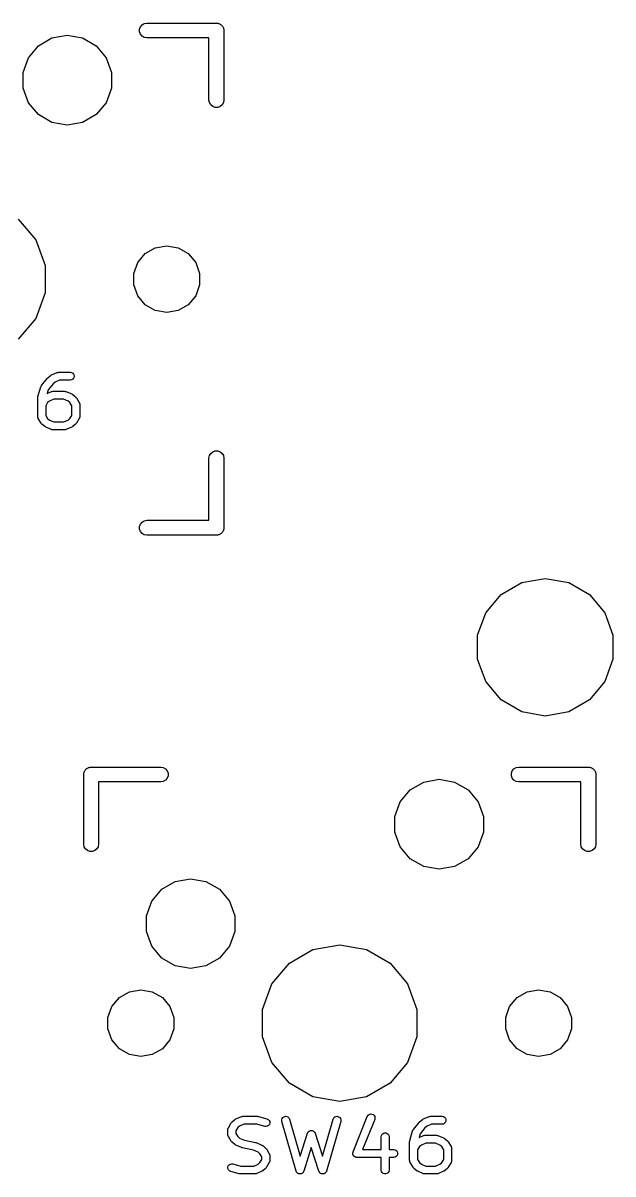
# Model space of a CAD drawing. Extents: x 30 to 168, y -145 to -27.
# Drawn here: x 150.66 to 165.73, y -120.85 to -91.46 of the extents above; entities that cross this region are included whole.
import ezdxf

# ---------------------------------------------------------------- set-up
doc = ezdxf.new("R2010")
doc.units = 0
doc.header["$MEASUREMENT"] = 0
doc.layers.add('BLACK', color=7, linetype='CONTINUOUS')

msp = doc.modelspace()

# ---------------------------------------------------------------- linework, layer by layer
at = {"layer": 'Black'}
for p, q in [((153.634, -91.6169), (153.657, -91.5547)), ((153.634, -91.6831), (153.634, -91.6169)), ((153.657, -91.7452), (153.634, -91.6831)), ((153.657, -91.5547), (153.7, -91.5041)), ((153.7, -91.5041), (153.757, -91.471)), ((153.757, -91.471), (153.822, -91.4595)), ((153.822, -91.4595), (155.6, -91.4595)), ((155.6, -91.4595), (155.616, -91.4624)), ((155.616, -91.4624), (155.633, -91.4624)), ((155.633, -91.4624), (155.649, -91.4681)), ((155.649, -91.4681), (155.665, -91.471)), ((155.665, -91.471), (155.68, -91.4793)), ((155.68, -91.4793), (155.695, -91.485)), ((155.695, -91.485), (155.708, -91.4957)), ((155.708, -91.4957), (155.722, -91.5041)), ((155.722, -91.5041), (155.733, -91.5168)), ((155.733, -91.5168), (155.746, -91.5275)), ((155.746, -91.5275), (155.754, -91.542)), ((155.754, -91.542), (155.765, -91.5547)), ((155.765, -91.5547), (155.771, -91.5704)), ((155.771, -91.5704), (155.779, -91.5848)), ((155.779, -91.5848), (155.782, -91.6013)), ((155.782, -91.6013), (155.788, -91.6169)), ((155.788, -91.6169), (155.788, -91.6336)), ((155.788, -91.6336), (155.79, -91.65)), ((155.79, -91.65), (155.79, -93.428)), ((151.052, -92.0411), (151.398, -91.8418)), ((151.398, -91.8418), (151.79, -91.7726)), ((151.79, -91.7726), (152.182, -91.8418)), ((152.182, -91.8418), (152.528, -92.0411)), ((153.7, -91.7959), (153.657, -91.7452)), ((153.757, -91.829), (153.7, -91.7959)), ((153.822, -91.8405), (153.757, -91.829)), ((155.409, -91.8405), (153.822, -91.8405)), ((155.409, -93.428), (155.409, -91.8405)), ((150.796, -92.3463), (151.052, -92.0411)), ((152.528, -92.0411), (152.784, -92.3463)), ((150.66, -92.7208), (150.796, -92.3463)), ((152.784, -92.3463), (152.92, -92.7208)), ((150.66, -93.1192), (150.66, -92.7208)), ((152.92, -92.7208), (152.92, -93.1192)), ((150.796, -93.4937), (150.66, -93.1192)), ((152.92, -93.1192), (152.784, -93.4937)), ((155.421, -93.4932), (155.409, -93.428)), ((155.79, -93.428), (155.779, -93.4932)), ((151.052, -93.7989), (150.796, -93.4937)), ((152.784, -93.4937), (152.528, -93.7989)), ((155.454, -93.5505), (155.421, -93.4932)), ((155.505, -93.593), (155.454, -93.5505)), ((155.567, -93.6156), (155.505, -93.593)), ((155.633, -93.6156), (155.567, -93.6156)), ((155.695, -93.593), (155.633, -93.6156)), ((155.746, -93.5505), (155.695, -93.593)), ((155.779, -93.4932), (155.746, -93.5505)), ((151.398, -93.9982), (151.052, -93.7989)), ((151.79, -94.0674), (151.398, -93.9982)), ((152.182, -93.9982), (151.79, -94.0674)), ((152.528, -93.7989), (152.182, -93.9982)), ((150.537, -96.4667), (150.983, -96.9992)), ((150.983, -96.9992), (151.221, -97.6524)), ((153.781, -97.3457), (154.038, -97.1974)), ((154.038, -97.1974), (154.33, -97.1458)), ((154.33, -97.1458), (154.622, -97.1974)), ((154.622, -97.1974), (154.879, -97.3457)), ((153.489, -97.8517), (153.59, -97.5729)), ((153.59, -97.5729), (153.781, -97.3457)), ((154.879, -97.3457), (155.07, -97.5729)), ((155.07, -97.5729), (155.171, -97.8517)), ((151.221, -97.6524), (151.221, -98.3476)), ((153.489, -98.1483), (153.489, -97.8517)), ((155.171, -97.8517), (155.171, -98.1483)), ((153.59, -98.4271), (153.489, -98.1483)), ((155.171, -98.1483), (155.07, -98.4271)), ((151.221, -98.3476), (150.983, -99.0008)), ((153.781, -98.6543), (153.59, -98.4271)), ((155.07, -98.4271), (154.879, -98.6543)), ((154.038, -98.8026), (153.781, -98.6543)), ((154.879, -98.6543), (154.622, -98.8026)), ((150.983, -99.0008), (150.537, -99.5332)), ((154.33, -98.8541), (154.038, -98.8026)), ((154.622, -98.8026), (154.33, -98.8541)), ((151.29, -100.522), (151.362, -100.462)), ((151.362, -100.462), (151.375, -100.454)), ((151.375, -100.454), (151.388, -100.446)), ((151.388, -100.446), (151.533, -100.386)), ((151.533, -100.386), (151.536, -100.385)), ((151.536, -100.385), (151.538, -100.384)), ((151.538, -100.384), (151.553, -100.381)), ((151.553, -100.381), (151.568, -100.378)), ((151.568, -100.378), (151.57, -100.378)), ((151.57, -100.378), (151.572, -100.378)), ((151.572, -100.378), (151.863, -100.378)), ((151.863, -100.378), (151.897, -100.384)), ((151.897, -100.384), (151.928, -100.402)), ((151.928, -100.402), (151.951, -100.429)), ((151.951, -100.429), (151.963, -100.462)), ((151.963, -100.497), (151.951, -100.53)), ((151.963, -100.462), (151.963, -100.497)), ((151.04, -100.995), (151.112, -100.753)), ((151.112, -100.753), (151.113, -100.751)), ((151.113, -100.749), (151.121, -100.735)), ((151.113, -100.751), (151.113, -100.749)), ((151.121, -100.735), (151.128, -100.721)), ((151.128, -100.721), (151.129, -100.72)), ((151.129, -100.72), (151.13, -100.718)), ((151.13, -100.718), (151.275, -100.537)), ((151.275, -100.537), (151.283, -100.53)), ((151.283, -100.53), (151.29, -100.522)), ((151.427, -100.672), (151.301, -100.83)), ((151.48, -100.628), (151.427, -100.672)), ((151.593, -100.581), (151.48, -100.628)), ((151.863, -100.581), (151.593, -100.581)), ((151.897, -100.575), (151.863, -100.581)), ((151.928, -100.557), (151.897, -100.575)), ((151.951, -100.53), (151.928, -100.557)), ((151.035, -101.024), (151.038, -101.009)), ((151.035, -101.508), (151.035, -101.024)), ((151.038, -101.009), (151.04, -100.995)), ((151.301, -100.83), (151.275, -100.917)), ((151.275, -100.917), (151.388, -100.87)), ((151.447, -101.065), (151.335, -101.112)), ((151.388, -100.87), (151.39, -100.869)), ((151.39, -100.869), (151.392, -100.868)), ((151.392, -100.868), (151.408, -100.865)), ((151.408, -100.865), (151.422, -100.862)), ((151.422, -100.862), (151.425, -100.862)), ((151.425, -100.862), (151.427, -100.862)), ((151.427, -100.862), (151.717, -100.862)), ((151.697, -101.065), (151.447, -101.065)), ((151.809, -101.112), (151.697, -101.065)), ((151.717, -100.862), (151.72, -100.862)), ((151.72, -100.862), (151.722, -100.862)), ((151.722, -100.862), (151.737, -100.865)), ((151.737, -100.865), (151.752, -100.868)), ((151.752, -100.868), (151.754, -100.869)), ((151.754, -100.869), (151.757, -100.87)), ((151.757, -100.87), (151.902, -100.93)), ((151.902, -100.93), (151.914, -100.938)), ((151.914, -100.938), (151.928, -100.946)), ((151.928, -100.946), (152, -101.006)), ((152, -101.006), (152.011, -101.019)), ((152.011, -101.019), (152.022, -101.032)), ((152.022, -101.032), (152.095, -101.153)), ((151.288, -101.151), (151.238, -101.233)), ((151.238, -101.233), (151.238, -101.479)), ((151.335, -101.112), (151.288, -101.151)), ((151.857, -101.151), (151.809, -101.112)), ((151.906, -101.233), (151.857, -101.151)), ((151.906, -101.479), (151.906, -101.233)), ((152.095, -101.153), (152.098, -101.162)), ((152.098, -101.162), (152.103, -101.17)), ((152.103, -101.17), (152.105, -101.178)), ((152.105, -101.178), (152.107, -101.186)), ((152.107, -101.186), (152.108, -101.196)), ((152.108, -101.196), (152.109, -101.205)), ((152.109, -101.205), (152.109, -101.508)), ((151.037, -101.517), (151.035, -101.508)), ((151.037, -101.527), (151.037, -101.517)), ((151.04, -101.534), (151.037, -101.527)), ((151.041, -101.542), (151.04, -101.534)), ((151.046, -101.551), (151.041, -101.542)), ((151.05, -101.56), (151.046, -101.551)), ((151.122, -101.681), (151.05, -101.56)), ((151.133, -101.694), (151.122, -101.681)), ((151.144, -101.707), (151.133, -101.694)), ((151.238, -101.479), (151.288, -101.562)), ((151.288, -101.562), (151.335, -101.601)), ((151.335, -101.601), (151.447, -101.648)), ((151.447, -101.648), (151.697, -101.648)), ((151.697, -101.648), (151.809, -101.601)), ((151.809, -101.601), (151.857, -101.562)), ((151.857, -101.562), (151.906, -101.479)), ((152.011, -101.694), (152, -101.707)), ((152.022, -101.681), (152.011, -101.694)), ((152.095, -101.56), (152.022, -101.681)), ((152.098, -101.551), (152.095, -101.56)), ((152.103, -101.542), (152.098, -101.551)), ((152.105, -101.534), (152.103, -101.542)), ((152.107, -101.527), (152.105, -101.534)), ((152.108, -101.517), (152.107, -101.527)), ((152.109, -101.508), (152.108, -101.517)), ((151.217, -101.767), (151.144, -101.707)), ((151.23, -101.775), (151.217, -101.767)), ((151.243, -101.783), (151.23, -101.775)), ((151.388, -101.843), (151.243, -101.783)), ((151.39, -101.844), (151.388, -101.843)), ((151.392, -101.845), (151.39, -101.844)), ((151.408, -101.848), (151.392, -101.845)), ((151.422, -101.851), (151.408, -101.848)), ((151.425, -101.851), (151.422, -101.851)), ((151.427, -101.851), (151.425, -101.851)), ((151.717, -101.851), (151.427, -101.851)), ((151.72, -101.851), (151.717, -101.851)), ((151.722, -101.851), (151.72, -101.851)), ((151.737, -101.848), (151.722, -101.851)), ((151.752, -101.845), (151.737, -101.848)), ((151.754, -101.844), (151.752, -101.845)), ((151.757, -101.843), (151.754, -101.844)), ((151.902, -101.783), (151.757, -101.843)), ((151.914, -101.775), (151.902, -101.783)), ((151.928, -101.767), (151.914, -101.775)), ((152, -101.707), (151.928, -101.767)), ((155.409, -102.572), (155.421, -102.507)), ((155.409, -104.159), (155.409, -102.572)), ((155.421, -102.507), (155.454, -102.45)), ((155.454, -102.45), (155.505, -102.407)), ((155.505, -102.407), (155.567, -102.384)), ((155.567, -102.384), (155.633, -102.384)), ((155.633, -102.384), (155.695, -102.407)), ((155.695, -102.407), (155.746, -102.45)), ((155.746, -102.45), (155.779, -102.507)), ((155.779, -102.507), (155.79, -102.572)), ((155.79, -102.572), (155.79, -104.35)), ((153.634, -104.317), (153.657, -104.255)), ((153.634, -104.383), (153.634, -104.317)), ((153.657, -104.255), (153.7, -104.204)), ((153.7, -104.204), (153.757, -104.171)), ((153.757, -104.171), (153.822, -104.159)), ((153.822, -104.159), (155.409, -104.159)), ((153.657, -104.445), (153.634, -104.383)), ((153.7, -104.496), (153.657, -104.445)), ((153.757, -104.529), (153.7, -104.496)), ((153.822, -104.54), (153.757, -104.529)), ((155.6, -104.54), (153.822, -104.54)), ((155.616, -104.538), (155.6, -104.54)), ((155.633, -104.538), (155.616, -104.538)), ((155.649, -104.532), (155.633, -104.538)), ((155.665, -104.529), (155.649, -104.532)), ((155.68, -104.521), (155.665, -104.529)), ((155.695, -104.515), (155.68, -104.521)), ((155.708, -104.504), (155.695, -104.515)), ((155.722, -104.496), (155.708, -104.504)), ((155.733, -104.483), (155.722, -104.496)), ((155.746, -104.472), (155.733, -104.483)), ((155.754, -104.458), (155.746, -104.472)), ((155.765, -104.445), (155.754, -104.458)), ((155.771, -104.43), (155.765, -104.445)), ((155.779, -104.415), (155.771, -104.43)), ((155.782, -104.399), (155.779, -104.415)), ((155.788, -104.383), (155.782, -104.399)), ((155.79, -104.35), (155.788, -104.366)), ((155.788, -104.366), (155.788, -104.383)), ((162.871, -106.054), (163.399, -105.749)), ((163.399, -105.749), (164, -105.643)), ((164, -105.643), (164.601, -105.749)), ((164.601, -105.749), (165.129, -106.054)), ((162.479, -106.522), (162.871, -106.054)), ((165.129, -106.054), (165.521, -106.522)), ((162.27, -107.095), (162.479, -106.522)), ((165.521, -106.522), (165.73, -107.095)), ((162.27, -107.705), (162.27, -107.095)), ((165.73, -107.095), (165.73, -107.705)), ((162.479, -108.278), (162.27, -107.705)), ((165.73, -107.705), (165.521, -108.278)), ((162.871, -108.746), (162.479, -108.278)), ((165.521, -108.278), (165.129, -108.746)), ((163.399, -109.051), (162.871, -108.746)), ((165.129, -108.746), (164.601, -109.051)), ((164, -109.157), (163.399, -109.051)), ((164.601, -109.051), (164, -109.157)), ((152.267, -110.517), (152.278, -110.504)), ((152.278, -110.504), (152.292, -110.496)), ((152.292, -110.496), (152.305, -110.485)), ((152.305, -110.485), (152.32, -110.479)), ((152.32, -110.479), (152.335, -110.471)), ((152.335, -110.471), (152.351, -110.468)), ((152.351, -110.468), (152.367, -110.462)), ((152.367, -110.462), (152.384, -110.462)), ((152.384, -110.462), (152.4, -110.459)), ((152.4, -110.459), (154.178, -110.459)), ((154.178, -110.459), (154.243, -110.471)), ((154.243, -110.471), (154.3, -110.504)), ((154.3, -110.504), (154.343, -110.555)), ((163.157, -110.555), (163.2, -110.504)), ((163.2, -110.504), (163.257, -110.471)), ((163.257, -110.471), (163.322, -110.459)), ((163.322, -110.459), (165.1, -110.459)), ((165.1, -110.459), (165.116, -110.462)), ((165.116, -110.462), (165.133, -110.462)), ((165.133, -110.462), (165.149, -110.468)), ((165.149, -110.468), (165.165, -110.471)), ((165.165, -110.471), (165.18, -110.479)), ((165.18, -110.479), (165.195, -110.485)), ((165.195, -110.485), (165.208, -110.496)), ((165.208, -110.496), (165.222, -110.504)), ((165.222, -110.504), (165.233, -110.517)), ((152.209, -110.65), (152.212, -110.634)), ((152.209, -112.428), (152.209, -110.65)), ((152.212, -110.617), (152.218, -110.601)), ((152.212, -110.634), (152.212, -110.617)), ((152.218, -110.601), (152.221, -110.585)), ((152.221, -110.585), (152.229, -110.57)), ((152.229, -110.57), (152.235, -110.555)), ((152.235, -110.555), (152.246, -110.542)), ((152.246, -110.542), (152.254, -110.528)), ((152.254, -110.528), (152.267, -110.517)), ((154.3, -110.796), (154.243, -110.829)), ((154.343, -110.745), (154.3, -110.796)), ((154.343, -110.555), (154.366, -110.617)), ((154.366, -110.683), (154.343, -110.745)), ((154.366, -110.617), (154.366, -110.683)), ((160.898, -110.842), (161.29, -110.773)), ((161.29, -110.773), (161.682, -110.842)), ((163.134, -110.617), (163.157, -110.555)), ((163.134, -110.683), (163.134, -110.617)), ((163.157, -110.745), (163.134, -110.683)), ((163.2, -110.796), (163.157, -110.745)), ((163.257, -110.829), (163.2, -110.796)), ((165.233, -110.517), (165.246, -110.528)), ((165.246, -110.528), (165.254, -110.542)), ((165.254, -110.542), (165.265, -110.555)), ((165.265, -110.555), (165.271, -110.57)), ((165.271, -110.57), (165.279, -110.585)), ((165.279, -110.585), (165.282, -110.601)), ((165.282, -110.601), (165.288, -110.617)), ((165.288, -110.617), (165.288, -110.634)), ((165.288, -110.634), (165.29, -110.65)), ((165.29, -110.65), (165.29, -112.428)), ((154.178, -110.84), (152.59, -110.84)), ((152.59, -110.84), (152.59, -112.428)), ((154.243, -110.829), (154.178, -110.84)), ((160.296, -111.346), (160.552, -111.041)), ((160.552, -111.041), (160.898, -110.842)), ((161.682, -110.842), (162.028, -111.041)), ((162.028, -111.041), (162.284, -111.346)), ((163.322, -110.84), (163.257, -110.829)), ((164.909, -110.84), (163.322, -110.84)), ((164.909, -112.428), (164.909, -110.84)), ((160.16, -111.721), (160.296, -111.346)), ((162.284, -111.346), (162.42, -111.721)), ((160.16, -112.119), (160.16, -111.721)), ((162.42, -111.721), (162.42, -112.119)), ((160.296, -112.494), (160.16, -112.119)), ((162.42, -112.119), (162.284, -112.494)), ((152.221, -112.493), (152.209, -112.428)), ((152.254, -112.55), (152.221, -112.493)), ((152.305, -112.593), (152.254, -112.55)), ((152.546, -112.55), (152.495, -112.593)), ((152.579, -112.493), (152.546, -112.55)), ((152.59, -112.428), (152.579, -112.493)), ((160.552, -112.799), (160.296, -112.494)), ((162.284, -112.494), (162.028, -112.799)), ((164.921, -112.493), (164.909, -112.428)), ((164.954, -112.55), (164.921, -112.493)), ((165.005, -112.593), (164.954, -112.55)), ((165.246, -112.55), (165.195, -112.593)), ((165.279, -112.493), (165.246, -112.55)), ((165.29, -112.428), (165.279, -112.493)), ((152.367, -112.616), (152.305, -112.593)), ((152.433, -112.616), (152.367, -112.616)), ((152.495, -112.593), (152.433, -112.616)), ((160.898, -112.998), (160.552, -112.799)), ((162.028, -112.799), (161.682, -112.998)), ((165.067, -112.616), (165.005, -112.593)), ((165.133, -112.616), (165.067, -112.616)), ((165.195, -112.593), (165.133, -112.616)), ((161.29, -113.067), (160.898, -112.998)), ((161.682, -112.998), (161.29, -113.067)), ((154.202, -113.581), (154.548, -113.382)), ((154.548, -113.382), (154.94, -113.313)), ((154.94, -113.313), (155.332, -113.382)), ((155.332, -113.382), (155.678, -113.581)), ((153.946, -113.886), (154.202, -113.581)), ((155.678, -113.581), (155.934, -113.886)), ((153.81, -114.261), (153.946, -113.886)), ((155.934, -113.886), (156.07, -114.261)), ((153.81, -114.659), (153.81, -114.261)), ((156.07, -114.261), (156.07, -114.659)), ((153.946, -115.034), (153.81, -114.659)), ((156.07, -114.659), (155.934, -115.034)), ((154.202, -115.339), (153.946, -115.034)), ((155.934, -115.034), (155.678, -115.339)), ((157.463, -115.467), (158.065, -115.119)), ((158.065, -115.119), (158.75, -114.998)), ((158.75, -114.998), (159.435, -115.119)), ((159.435, -115.119), (160.037, -115.467)), ((154.548, -115.538), (154.202, -115.339)), ((155.678, -115.339), (155.332, -115.538)), ((157.017, -115.999), (157.463, -115.467)), ((160.037, -115.467), (160.483, -115.999)), ((154.94, -115.607), (154.548, -115.538)), ((155.332, -115.538), (154.94, -115.607)), ((156.779, -116.652), (157.017, -115.999)), ((160.483, -115.999), (160.721, -116.652)), ((152.93, -116.573), (153.121, -116.346)), ((153.121, -116.346), (153.378, -116.197)), ((153.378, -116.197), (153.67, -116.146)), ((153.67, -116.146), (153.962, -116.197)), ((153.962, -116.197), (154.219, -116.346)), ((154.219, -116.346), (154.41, -116.573)), ((163.09, -116.573), (163.281, -116.346)), ((163.281, -116.346), (163.538, -116.197)), ((163.538, -116.197), (163.83, -116.146)), ((163.83, -116.146), (164.122, -116.197)), ((164.122, -116.197), (164.379, -116.346)), ((164.379, -116.346), (164.57, -116.573)), ((152.829, -116.852), (152.93, -116.573)), ((154.41, -116.573), (154.511, -116.852)), ((156.779, -117.348), (156.779, -116.652)), ((160.721, -116.652), (160.721, -117.348)), ((162.989, -116.852), (163.09, -116.573)), ((164.57, -116.573), (164.671, -116.852)), ((152.829, -117.148), (152.829, -116.852)), ((154.511, -116.852), (154.511, -117.148)), ((162.989, -117.148), (162.989, -116.852)), ((164.671, -116.852), (164.671, -117.148)), ((152.93, -117.427), (152.829, -117.148)), ((154.511, -117.148), (154.41, -117.427)), ((163.09, -117.427), (162.989, -117.148)), ((164.671, -117.148), (164.57, -117.427)), ((153.121, -117.654), (152.93, -117.427)), ((154.41, -117.427), (154.219, -117.654)), ((157.017, -118.001), (156.779, -117.348)), ((160.721, -117.348), (160.483, -118.001)), ((163.281, -117.654), (163.09, -117.427)), ((164.57, -117.427), (164.379, -117.654)), ((153.378, -117.803), (153.121, -117.654)), ((153.67, -117.854), (153.378, -117.803)), ((153.962, -117.803), (153.67, -117.854)), ((154.219, -117.654), (153.962, -117.803)), ((163.538, -117.803), (163.281, -117.654)), ((163.83, -117.854), (163.538, -117.803)), ((164.122, -117.803), (163.83, -117.854)), ((164.379, -117.654), (164.122, -117.803)), ((157.463, -118.533), (157.017, -118.001)), ((160.483, -118.001), (160.037, -118.533)), ((158.065, -118.881), (157.463, -118.533)), ((160.037, -118.533), (159.435, -118.881)), ((158.75, -119.002), (158.065, -118.881)), ((159.435, -118.881), (158.75, -119.002)), ((159.5, -119.33), (159.534, -119.318)), ((159.534, -119.318), (159.569, -119.32)), ((159.569, -119.32), (159.602, -119.333)), ((155.905, -119.669), (155.978, -119.548)), ((155.978, -119.548), (155.989, -119.535)), ((155.989, -119.535), (156, -119.522)), ((156, -119.522), (156.072, -119.462)), ((156.072, -119.462), (156.086, -119.454)), ((156.086, -119.454), (156.098, -119.446)), ((156.098, -119.446), (156.243, -119.386)), ((156.303, -119.581), (156.191, -119.628)), ((156.243, -119.386), (156.246, -119.385)), ((156.246, -119.385), (156.248, -119.384)), ((156.248, -119.384), (156.263, -119.381)), ((156.263, -119.381), (156.278, -119.378)), ((156.278, -119.378), (156.28, -119.378)), ((156.28, -119.378), (156.283, -119.378)), ((156.283, -119.378), (156.645, -119.378)), ((156.632, -119.581), (156.303, -119.581)), ((156.836, -119.638), (156.632, -119.581)), ((156.645, -119.378), (156.659, -119.38)), ((156.659, -119.38), (156.673, -119.382)), ((156.673, -119.382), (156.89, -119.442)), ((156.89, -119.442), (156.922, -119.457)), ((156.934, -119.612), (156.905, -119.632)), ((156.922, -119.457), (156.947, -119.482)), ((156.955, -119.584), (156.934, -119.612)), ((156.947, -119.482), (156.962, -119.515)), ((156.964, -119.55), (156.955, -119.584)), ((156.962, -119.515), (156.964, -119.55)), ((157.27, -119.472), (157.278, -119.438)), ((157.273, -119.507), (157.27, -119.472)), ((157.636, -120.777), (157.273, -119.507)), ((157.278, -119.438), (157.298, -119.409)), ((157.298, -119.409), (157.327, -119.388)), ((157.327, -119.388), (157.361, -119.378)), ((157.361, -119.378), (157.396, -119.381)), ((157.396, -119.381), (157.428, -119.395)), ((157.428, -119.395), (157.453, -119.42)), ((157.453, -119.42), (157.469, -119.452)), ((157.469, -119.452), (157.74, -120.399)), ((158.309, -120.399), (158.58, -119.452)), ((158.775, -119.507), (158.412, -120.777)), ((158.58, -119.452), (158.595, -119.42)), ((158.595, -119.42), (158.621, -119.395)), ((158.621, -119.395), (158.653, -119.381)), ((158.653, -119.381), (158.688, -119.378)), ((158.688, -119.378), (158.722, -119.388)), ((158.722, -119.388), (158.75, -119.409)), ((158.75, -119.409), (158.77, -119.438)), ((158.77, -119.438), (158.779, -119.472)), ((158.779, -119.472), (158.775, -119.507)), ((159.091, -120.288), (159.454, -119.381)), ((159.643, -119.457), (159.335, -120.225)), ((159.454, -119.381), (159.473, -119.351)), ((159.473, -119.351), (159.5, -119.33)), ((159.602, -119.333), (159.628, -119.356)), ((159.628, -119.356), (159.645, -119.387)), ((159.65, -119.422), (159.643, -119.457)), ((159.645, -119.387), (159.65, -119.422)), ((160.63, -119.718), (160.775, -119.537)), ((160.775, -119.537), (160.783, -119.53)), ((160.783, -119.53), (160.79, -119.522)), ((160.79, -119.522), (160.862, -119.462)), ((160.862, -119.462), (160.875, -119.454)), ((160.875, -119.454), (160.888, -119.446)), ((160.888, -119.446), (161.033, -119.386)), ((161.093, -119.581), (160.98, -119.628)), ((161.033, -119.386), (161.036, -119.385)), ((161.036, -119.385), (161.038, -119.384)), ((161.038, -119.384), (161.053, -119.381)), ((161.053, -119.381), (161.068, -119.378)), ((161.068, -119.378), (161.07, -119.378)), ((161.07, -119.378), (161.072, -119.378)), ((161.072, -119.378), (161.363, -119.378)), ((161.363, -119.581), (161.093, -119.581)), ((161.363, -119.378), (161.397, -119.384)), ((161.397, -119.575), (161.363, -119.581)), ((161.397, -119.384), (161.428, -119.402)), ((161.428, -119.557), (161.397, -119.575)), ((161.428, -119.402), (161.451, -119.429)), ((161.451, -119.53), (161.428, -119.557)), ((161.451, -119.429), (161.463, -119.462)), ((161.463, -119.497), (161.451, -119.53)), ((161.463, -119.462), (161.463, -119.497)), ((155.891, -119.721), (155.892, -119.712)), ((155.891, -119.842), (155.891, -119.721)), ((155.892, -119.852), (155.891, -119.842)), ((155.892, -119.712), (155.893, -119.702)), ((155.893, -119.862), (155.892, -119.852)), ((155.893, -119.702), (155.895, -119.695)), ((155.895, -119.869), (155.893, -119.862)), ((155.895, -119.695), (155.897, -119.687)), ((155.897, -119.877), (155.895, -119.869)), ((155.897, -119.687), (155.902, -119.678)), ((155.902, -119.886), (155.897, -119.877)), ((155.902, -119.678), (155.905, -119.669)), ((155.905, -119.895), (155.902, -119.886)), ((155.978, -120.016), (155.905, -119.895)), ((156.143, -119.668), (156.094, -119.75)), ((156.094, -119.75), (156.094, -119.814)), ((156.094, -119.814), (156.143, -119.896)), ((156.191, -119.628), (156.143, -119.668)), ((156.143, -119.896), (156.191, -119.936)), ((156.871, -119.641), (156.836, -119.638)), ((156.905, -119.632), (156.871, -119.641)), ((157.74, -120.399), (157.928, -119.811)), ((157.928, -119.811), (157.929, -119.808)), ((157.929, -119.808), (157.93, -119.804)), ((157.93, -119.804), (157.938, -119.792)), ((157.938, -119.792), (157.944, -119.78)), ((157.944, -119.78), (157.947, -119.777)), ((157.947, -119.777), (157.949, -119.774)), ((157.949, -119.774), (157.96, -119.766)), ((157.96, -119.766), (157.97, -119.756)), ((157.97, -119.756), (157.974, -119.755)), ((157.974, -119.755), (157.977, -119.752)), ((157.977, -119.752), (157.99, -119.748)), ((157.99, -119.748), (158.003, -119.743)), ((158.003, -119.743), (158.007, -119.743)), ((158.007, -119.743), (158.011, -119.742)), ((158.011, -119.742), (158.024, -119.742)), ((158.024, -119.742), (158.038, -119.742)), ((158.038, -119.742), (158.042, -119.743)), ((158.042, -119.743), (158.046, -119.743)), ((158.046, -119.743), (158.059, -119.748)), ((158.059, -119.748), (158.072, -119.752)), ((158.072, -119.752), (158.075, -119.755)), ((158.075, -119.755), (158.079, -119.756)), ((158.079, -119.756), (158.089, -119.766)), ((158.089, -119.766), (158.099, -119.774)), ((158.099, -119.774), (158.102, -119.777)), ((158.102, -119.777), (158.105, -119.78)), ((158.105, -119.78), (158.111, -119.792)), ((158.111, -119.792), (158.118, -119.804)), ((158.118, -119.804), (158.119, -119.808)), ((158.119, -119.808), (158.121, -119.811)), ((158.121, -119.811), (158.309, -120.399)), ((159.81, -119.903), (159.816, -119.868)), ((159.81, -120.225), (159.81, -119.903)), ((159.816, -119.868), (159.833, -119.838)), ((159.833, -119.838), (159.86, -119.815)), ((159.86, -119.815), (159.893, -119.803)), ((159.893, -119.803), (159.929, -119.803)), ((159.929, -119.803), (159.962, -119.815)), ((159.962, -119.815), (159.989, -119.838)), ((159.989, -119.838), (160.007, -119.868)), ((160.007, -119.868), (160.013, -119.903)), ((160.013, -119.903), (160.013, -120.225)), ((160.54, -119.995), (160.612, -119.753)), ((160.612, -119.753), (160.613, -119.751)), ((160.613, -119.749), (160.621, -119.735)), ((160.613, -119.751), (160.613, -119.749)), ((160.621, -119.735), (160.628, -119.721)), ((160.628, -119.721), (160.629, -119.72)), ((160.629, -119.72), (160.63, -119.718)), ((160.801, -119.83), (160.775, -119.917)), ((160.775, -119.917), (160.888, -119.87)), ((160.927, -119.672), (160.801, -119.83)), ((160.888, -119.87), (160.89, -119.869)), ((160.89, -119.869), (160.892, -119.868)), ((160.892, -119.868), (160.908, -119.865)), ((160.908, -119.865), (160.922, -119.862)), ((160.922, -119.862), (160.925, -119.862)), ((160.925, -119.862), (160.927, -119.862)), ((160.98, -119.628), (160.927, -119.672)), ((160.927, -119.862), (161.217, -119.862)), ((161.217, -119.862), (161.22, -119.862)), ((161.22, -119.862), (161.222, -119.862)), ((161.222, -119.862), (161.237, -119.865)), ((161.237, -119.865), (161.252, -119.868)), ((161.252, -119.868), (161.254, -119.869)), ((161.254, -119.869), (161.257, -119.87)), ((161.257, -119.87), (161.402, -119.93)), ((155.989, -120.028), (155.978, -120.016)), ((156, -120.041), (155.989, -120.028)), ((156.072, -120.102), (156, -120.041)), ((156.086, -120.109), (156.072, -120.102)), ((156.098, -120.118), (156.086, -120.109)), ((156.243, -120.178), (156.098, -120.118)), ((156.191, -119.936), (156.313, -119.987)), ((156.253, -120.18), (156.243, -120.178)), ((156.262, -120.184), (156.253, -120.18)), ((156.543, -120.242), (156.262, -120.184)), ((156.313, -119.987), (156.594, -120.045)), ((156.594, -120.045), (156.603, -120.049)), ((156.603, -120.049), (156.612, -120.051)), ((156.612, -120.051), (156.757, -120.111)), ((156.757, -120.111), (156.77, -120.12)), ((156.77, -120.12), (156.783, -120.127)), ((156.783, -120.127), (156.856, -120.188)), ((156.856, -120.188), (156.867, -120.201)), ((156.867, -120.201), (156.878, -120.213)), ((158.024, -120.176), (157.831, -120.78)), ((158.218, -120.78), (158.024, -120.176)), ((160.535, -120.024), (160.538, -120.009)), ((160.535, -120.508), (160.535, -120.024)), ((160.538, -120.009), (160.54, -119.995)), ((160.788, -120.151), (160.738, -120.233)), ((160.835, -120.112), (160.788, -120.151)), ((160.947, -120.065), (160.835, -120.112)), ((161.197, -120.065), (160.947, -120.065)), ((161.309, -120.112), (161.197, -120.065)), ((161.357, -120.151), (161.309, -120.112)), ((161.406, -120.233), (161.357, -120.151)), ((161.402, -119.93), (161.414, -119.938)), ((161.414, -119.938), (161.428, -119.946)), ((161.428, -119.946), (161.5, -120.006)), ((161.5, -120.006), (161.511, -120.019)), ((161.511, -120.019), (161.522, -120.032)), ((161.522, -120.032), (161.595, -120.153)), ((161.595, -120.153), (161.598, -120.162)), ((161.598, -120.162), (161.603, -120.17)), ((161.603, -120.17), (161.605, -120.178)), ((161.605, -120.178), (161.607, -120.186)), ((161.607, -120.186), (161.608, -120.196)), ((161.608, -120.196), (161.609, -120.205)), ((161.609, -120.205), (161.609, -120.508)), ((156.665, -120.293), (156.543, -120.242)), ((156.712, -120.333), (156.665, -120.293)), ((156.762, -120.415), (156.712, -120.333)), ((156.712, -120.562), (156.762, -120.479)), ((156.762, -120.479), (156.762, -120.415)), ((156.878, -120.213), (156.95, -120.334)), ((156.95, -120.334), (156.954, -120.343)), ((156.954, -120.343), (156.959, -120.352)), ((156.959, -120.352), (156.96, -120.36)), ((156.96, -120.36), (156.963, -120.367)), ((156.963, -120.367), (156.963, -120.377)), ((156.963, -120.377), (156.965, -120.387)), ((156.965, -120.387), (156.965, -120.508)), ((159.084, -120.323), (159.085, -120.316)), ((159.085, -120.333), (159.084, -120.323)), ((159.085, -120.309), (159.089, -120.299)), ((159.085, -120.316), (159.085, -120.309)), ((159.085, -120.344), (159.085, -120.333)), ((159.088, -120.351), (159.085, -120.344)), ((159.089, -120.358), (159.088, -120.351)), ((159.089, -120.299), (159.091, -120.288)), ((159.094, -120.367), (159.089, -120.358)), ((159.097, -120.377), (159.094, -120.367)), ((159.102, -120.383), (159.097, -120.377)), ((159.106, -120.389), (159.102, -120.383)), ((159.113, -120.396), (159.106, -120.389)), ((159.12, -120.404), (159.113, -120.396)), ((159.126, -120.408), (159.12, -120.404)), ((159.132, -120.413), (159.126, -120.408)), ((159.142, -120.416), (159.132, -120.413)), ((159.151, -120.422), (159.142, -120.416)), ((159.158, -120.423), (159.151, -120.422)), ((159.165, -120.426), (159.158, -120.423)), ((159.175, -120.426), (159.165, -120.426)), ((159.185, -120.428), (159.175, -120.426)), ((159.81, -120.428), (159.185, -120.428)), ((159.335, -120.225), (159.81, -120.225)), ((159.81, -120.75), (159.81, -120.428)), ((160.013, -120.225), (160.129, -120.225)), ((160.129, -120.428), (160.013, -120.428)), ((160.013, -120.428), (160.013, -120.75)), ((160.129, -120.225), (160.164, -120.231)), ((160.164, -120.422), (160.129, -120.428)), ((160.164, -120.231), (160.194, -120.248)), ((160.194, -120.404), (160.164, -120.422)), ((160.194, -120.248), (160.217, -120.275)), ((160.217, -120.377), (160.194, -120.404)), ((160.217, -120.275), (160.229, -120.309)), ((160.229, -120.344), (160.217, -120.377)), ((160.229, -120.309), (160.229, -120.344)), ((160.738, -120.233), (160.738, -120.479)), ((160.738, -120.479), (160.788, -120.562)), ((161.357, -120.562), (161.406, -120.479)), ((161.406, -120.479), (161.406, -120.233)), ((155.891, -120.679), (155.901, -120.645)), ((155.894, -120.714), (155.891, -120.679)), ((155.909, -120.747), (155.894, -120.714)), ((155.901, -120.645), (155.921, -120.617)), ((155.933, -120.772), (155.909, -120.747)), ((155.921, -120.617), (155.95, -120.597)), ((155.965, -120.787), (155.933, -120.772)), ((155.95, -120.597), (155.984, -120.588)), ((156.183, -120.847), (155.965, -120.787)), ((155.984, -120.588), (156.019, -120.591)), ((156.019, -120.591), (156.224, -120.648)), ((156.224, -120.648), (156.553, -120.648)), ((156.553, -120.648), (156.665, -120.601)), ((156.757, -120.783), (156.612, -120.843)), ((156.665, -120.601), (156.712, -120.562)), ((156.77, -120.775), (156.757, -120.783)), ((156.783, -120.767), (156.77, -120.775)), ((156.856, -120.707), (156.783, -120.767)), ((156.867, -120.694), (156.856, -120.707)), ((156.878, -120.681), (156.867, -120.694)), ((156.95, -120.56), (156.878, -120.681)), ((156.954, -120.551), (156.95, -120.56)), ((156.959, -120.542), (156.954, -120.551)), ((156.96, -120.534), (156.959, -120.542)), ((156.963, -120.527), (156.96, -120.534)), ((156.965, -120.508), (156.963, -120.517)), ((156.963, -120.517), (156.963, -120.527)), ((157.639, -120.783), (157.636, -120.777)), ((157.64, -120.788), (157.639, -120.783)), ((157.646, -120.798), (157.64, -120.788)), ((157.652, -120.809), (157.646, -120.798)), ((157.827, -120.791), (157.82, -120.801)), ((157.828, -120.785), (157.827, -120.791)), ((157.831, -120.78), (157.828, -120.785)), ((158.22, -120.785), (158.218, -120.78)), ((158.222, -120.791), (158.22, -120.785)), ((158.229, -120.801), (158.222, -120.791)), ((158.402, -120.798), (158.397, -120.809)), ((158.409, -120.788), (158.402, -120.798)), ((158.41, -120.783), (158.409, -120.788)), ((158.412, -120.777), (158.41, -120.783)), ((159.816, -120.784), (159.81, -120.75)), ((159.833, -120.815), (159.816, -120.784)), ((160.007, -120.784), (159.989, -120.815)), ((160.013, -120.75), (160.007, -120.784)), ((160.537, -120.517), (160.535, -120.508)), ((160.537, -120.527), (160.537, -120.517)), ((160.54, -120.534), (160.537, -120.527)), ((160.541, -120.542), (160.54, -120.534)), ((160.546, -120.551), (160.541, -120.542)), ((160.55, -120.56), (160.546, -120.551)), ((160.622, -120.681), (160.55, -120.56)), ((160.633, -120.694), (160.622, -120.681)), ((160.644, -120.707), (160.633, -120.694)), ((160.717, -120.767), (160.644, -120.707)), ((160.73, -120.775), (160.717, -120.767)), ((160.743, -120.783), (160.73, -120.775)), ((160.888, -120.843), (160.743, -120.783)), ((160.788, -120.562), (160.835, -120.601)), ((160.835, -120.601), (160.947, -120.648)), ((160.947, -120.648), (161.197, -120.648)), ((161.197, -120.648), (161.309, -120.601)), ((161.402, -120.783), (161.257, -120.843)), ((161.309, -120.601), (161.357, -120.562)), ((161.414, -120.775), (161.402, -120.783)), ((161.428, -120.767), (161.414, -120.775)), ((161.5, -120.707), (161.428, -120.767)), ((161.511, -120.694), (161.5, -120.707)), ((161.522, -120.681), (161.511, -120.694)), ((161.595, -120.56), (161.522, -120.681)), ((161.598, -120.551), (161.595, -120.56)), ((161.603, -120.542), (161.598, -120.551)), ((161.605, -120.534), (161.603, -120.542)), ((161.607, -120.527), (161.605, -120.534)), ((161.608, -120.517), (161.607, -120.527)), ((161.609, -120.508), (161.608, -120.517)), ((156.196, -120.849), (156.183, -120.847)), ((156.21, -120.851), (156.196, -120.849)), ((156.573, -120.851), (156.21, -120.851)), ((156.575, -120.851), (156.573, -120.851)), ((156.578, -120.851), (156.575, -120.851)), ((156.592, -120.848), (156.578, -120.851)), ((156.608, -120.845), (156.592, -120.848)), ((156.61, -120.844), (156.608, -120.845)), ((156.612, -120.843), (156.61, -120.844)), ((157.656, -120.813), (157.652, -120.809)), ((157.659, -120.818), (157.656, -120.813)), ((157.668, -120.825), (157.659, -120.818)), ((157.677, -120.834), (157.668, -120.825)), ((157.682, -120.836), (157.677, -120.834)), ((157.687, -120.839), (157.682, -120.836)), ((157.698, -120.843), (157.687, -120.839)), ((157.709, -120.848), (157.698, -120.843)), ((157.715, -120.848), (157.709, -120.848)), ((157.72, -120.85), (157.715, -120.848)), ((157.732, -120.85), (157.72, -120.85)), ((157.745, -120.851), (157.732, -120.85)), ((157.75, -120.849), (157.745, -120.851)), ((157.756, -120.849), (157.75, -120.849)), ((157.767, -120.844), (157.756, -120.849)), ((157.778, -120.841), (157.767, -120.844)), ((157.783, -120.838), (157.778, -120.841)), ((157.788, -120.835), (157.783, -120.838)), ((157.797, -120.827), (157.788, -120.835)), ((157.807, -120.82), (157.797, -120.827)), ((157.81, -120.816), (157.807, -120.82)), ((157.814, -120.812), (157.81, -120.816)), ((157.82, -120.801), (157.814, -120.812)), ((158.234, -120.812), (158.229, -120.801)), ((158.238, -120.816), (158.234, -120.812)), ((158.242, -120.82), (158.238, -120.816)), ((158.251, -120.827), (158.242, -120.82)), ((158.26, -120.835), (158.251, -120.827)), ((158.266, -120.838), (158.26, -120.835)), ((158.27, -120.841), (158.266, -120.838)), ((158.282, -120.844), (158.27, -120.841)), ((158.293, -120.849), (158.282, -120.844)), ((158.299, -120.849), (158.293, -120.849)), ((158.304, -120.851), (158.299, -120.849)), ((158.316, -120.85), (158.304, -120.851)), ((158.328, -120.85), (158.316, -120.85)), ((158.334, -120.848), (158.328, -120.85)), ((158.339, -120.848), (158.334, -120.848)), ((158.35, -120.843), (158.339, -120.848)), ((158.362, -120.839), (158.35, -120.843)), ((158.366, -120.836), (158.362, -120.839)), ((158.371, -120.834), (158.366, -120.836)), ((158.38, -120.825), (158.371, -120.834)), ((158.39, -120.818), (158.38, -120.825)), ((158.393, -120.813), (158.39, -120.818)), ((158.397, -120.809), (158.393, -120.813)), ((159.86, -120.838), (159.833, -120.815)), ((159.893, -120.85), (159.86, -120.838)), ((159.929, -120.85), (159.893, -120.85)), ((159.962, -120.838), (159.929, -120.85)), ((159.989, -120.815), (159.962, -120.838)), ((160.89, -120.844), (160.888, -120.843)), ((160.892, -120.845), (160.89, -120.844)), ((160.908, -120.848), (160.892, -120.845)), ((160.922, -120.851), (160.908, -120.848)), ((160.925, -120.851), (160.922, -120.851)), ((160.927, -120.851), (160.925, -120.851)), ((161.217, -120.851), (160.927, -120.851)), ((161.22, -120.851), (161.217, -120.851)), ((161.222, -120.851), (161.22, -120.851)), ((161.237, -120.848), (161.222, -120.851)), ((161.252, -120.845), (161.237, -120.848)), ((161.254, -120.844), (161.252, -120.845)), ((161.257, -120.843), (161.254, -120.844))]:
    msp.add_line(p, q, dxfattribs=at)

doc.saveas('drawing.dxf')
